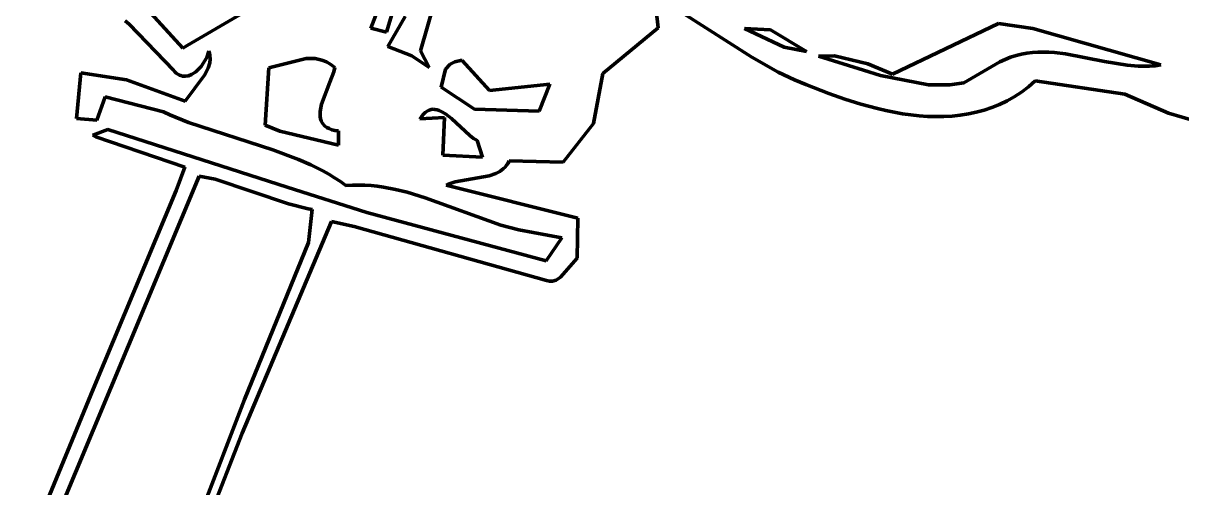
# Model space of a CAD drawing. Header units: millimetres. Extents: x 0 to 11.1, y 0 to 16.2.
# Drawn here: x 2.309 to 4.119, y 8.305 to 9.031 of the extents above; entities that cross this region are included whole.
import ezdxf

# ---------------------------------------------------------------- set-up
doc = ezdxf.new("R2010")
doc.units = ezdxf.units.MM
doc.layers.add('color#0b0b0bff', color=7, linetype='CONTINUOUS', lineweight=100)
doc.layers.add('color#ffffffff', color=7, linetype='CONTINUOUS', lineweight=100)

msp = doc.modelspace()

# ---------------------------------------------------------------- linework, layer by layer
at = {"layer": 'color#0b0b0bff'}
for p, q in [((2.4779, 9.0799), (2.5584, 8.992)), ((2.8754, 9.0839), (2.8522, 9.0233)), ((2.8768, 9.017), (2.8979, 9.0884)), ((3.2953, 9.0746), (3.301, 9.0237)), ((2.9297, 8.9877), (2.9528, 9.0681)), ((3.4473, 8.9777), (3.3036, 9.0701)), ((2.5651, 8.996), (2.6491, 9.045)), ((2.9058, 9.0414), (2.8785, 8.9942)), ((2.4746, 9.0295), (2.4684, 9.0343)), ((2.5436, 8.9574), (2.4746, 9.0295)), ((2.8522, 9.0233), (2.8768, 9.017)), ((3.301, 9.0237), (3.2146, 8.952)), ((3.4363, 9.0226), (3.4978, 8.9933)), ((3.4767, 9.0204), (3.4363, 9.0226)), ((3.533, 8.9864), (3.4767, 9.0204)), ((3.833, 9.0305), (3.6675, 8.9514)), ((3.8864, 9.0225), (3.833, 9.0305)), ((4.0868, 8.9655), (3.8864, 9.0225)), ((2.5584, 8.992), (2.5651, 8.996)), ((2.5988, 8.987), (2.5958, 8.9774)), ((2.5998, 8.9839), (2.5988, 8.987)), ((2.6005, 8.9808), (2.5998, 8.9839)), ((2.601, 8.9748), (2.6005, 8.9808)), ((2.8785, 8.9942), (2.9162, 8.9796)), ((2.9434, 8.9614), (2.9297, 8.9877)), ((3.4978, 8.9933), (3.533, 8.9864)), ((3.8604, 8.9803), (3.8689, 8.9824)), ((3.8689, 8.9824), (3.8775, 8.9839)), ((3.8775, 8.9839), (3.886, 8.9849)), ((3.886, 8.9849), (3.8946, 8.9855)), ((3.8946, 8.9855), (3.9032, 8.9856)), ((3.9032, 8.9856), (3.9118, 8.9854)), ((3.9118, 8.9854), (3.9204, 8.9848)), ((3.9204, 8.9848), (3.9377, 8.9827)), ((3.9377, 8.9827), (3.9987, 8.9711)), ((2.5869, 8.9629), (2.5788, 8.955)), ((2.5958, 8.9774), (2.5869, 8.9629)), ((2.598, 8.9605), (2.6005, 8.9689)), ((2.6005, 8.9689), (2.601, 8.9748)), ((2.7509, 8.9759), (2.693, 8.9613)), ((2.7652, 8.9754), (2.7509, 8.9759)), ((2.7757, 8.973), (2.7652, 8.9754)), ((2.7827, 8.9703), (2.7757, 8.973)), ((2.7895, 8.9665), (2.7827, 8.9703)), ((2.7961, 8.9616), (2.7895, 8.9665)), ((2.9162, 8.9796), (2.9434, 8.9614)), ((2.9761, 8.967), (2.9686, 8.9588)), ((2.9832, 8.9705), (2.9761, 8.967)), ((2.9922, 8.9723), (2.9832, 8.9705)), ((2.9947, 8.9724), (2.9922, 8.9723)), ((3.0377, 8.9257), (2.9947, 8.9724)), ((3.4886, 8.9544), (3.4473, 8.9777)), ((3.5768, 8.9798), (3.5515, 8.9794)), ((3.5515, 8.9794), (3.622, 8.9575)), ((3.629, 8.9675), (3.5768, 8.9798)), ((3.6675, 8.9514), (3.629, 8.9675)), ((3.7789, 8.9376), (3.835, 8.9702)), ((3.835, 8.9702), (3.8435, 8.9742)), ((3.8435, 8.9742), (3.8519, 8.9776)), ((3.8519, 8.9776), (3.8604, 8.9803)), ((3.9987, 8.9711), (4.0339, 8.9654)), ((4.0339, 8.9654), (4.0515, 8.9639)), ((4.0515, 8.9639), (4.0603, 8.9637)), ((4.0603, 8.9637), (4.0691, 8.9639)), ((4.0691, 8.9639), (4.078, 8.9644)), ((4.078, 8.9644), (4.0868, 8.9655)), ((2.392, 8.882), (2.3989, 8.9531)), ((2.3989, 8.9531), (2.4705, 8.9425)), ((2.5459, 8.9549), (2.5436, 8.9574)), ((2.5482, 8.9529), (2.5459, 8.9549)), ((2.5505, 8.9512), (2.5482, 8.9529)), ((2.5529, 8.9498), (2.5505, 8.9512)), ((2.5553, 8.9489), (2.5529, 8.9498)), ((2.5577, 8.9482), (2.5553, 8.9489)), ((2.5625, 8.9479), (2.5577, 8.9482)), ((2.5619, 8.9092), (2.5923, 8.9497)), ((2.5673, 8.9488), (2.5625, 8.9479)), ((2.5721, 8.9506), (2.5673, 8.9488)), ((2.5788, 8.955), (2.5721, 8.9506)), ((2.5923, 8.9497), (2.598, 8.9605)), ((2.693, 8.9613), (2.6872, 8.8717)), ((2.7881, 8.9387), (2.7941, 8.9546)), ((2.7941, 8.9546), (2.7961, 8.9616)), ((2.9686, 8.9588), (2.9619, 8.9307)), ((3.2146, 8.952), (3.2003, 8.8738)), ((3.5144, 8.9423), (3.4886, 8.9544)), ((3.622, 8.9575), (3.6484, 8.9493)), ((3.6484, 8.9493), (3.7238, 8.9346)), ((2.4705, 8.9425), (2.5619, 8.9092)), ((2.7753, 8.9043), (2.7881, 8.9387)), ((2.9619, 8.9307), (3.0144, 8.8967)), ((3.1319, 8.9357), (3.0377, 8.9257)), ((3.1151, 8.8931), (3.1319, 8.9357)), ((3.5321, 8.9351), (3.5144, 8.9423)), ((3.5439, 8.9303), (3.5321, 8.9351)), ((3.5679, 8.921), (3.5439, 8.9303)), ((3.7238, 8.9346), (3.7567, 8.9346)), ((3.7567, 8.9346), (3.7789, 8.9376)), ((3.8798, 8.9314), (3.8689, 8.9232)), ((3.8904, 8.9405), (3.8798, 8.9314)), ((4.0303, 8.9201), (3.8904, 8.9405)), ((2.4371, 8.9159), (2.4242, 8.8792)), ((2.5282, 8.8922), (2.4371, 8.9159)), ((3.5927, 8.9122), (3.5679, 8.921)), ((3.6181, 8.9042), (3.5927, 8.9122)), ((3.8463, 8.9095), (3.8346, 8.9038)), ((3.8577, 8.9159), (3.8463, 8.9095)), ((3.8689, 8.9232), (3.8577, 8.9159)), ((4.0985, 8.89), (4.0303, 8.9201)), ((2.5379, 8.8877), (2.5282, 8.8922)), ((2.7729, 8.8884), (2.7731, 8.8922)), ((2.7731, 8.8922), (2.7735, 8.8961)), ((2.7735, 8.8961), (2.7753, 8.9043)), ((2.9372, 8.8915), (2.9344, 8.8887)), ((2.9401, 8.8935), (2.9372, 8.8915)), ((2.9431, 8.895), (2.9401, 8.8935)), ((2.9462, 8.8959), (2.9431, 8.895)), ((2.9493, 8.8962), (2.9462, 8.8959)), ((2.9524, 8.896), (2.9493, 8.8962)), ((2.9556, 8.8954), (2.9524, 8.896)), ((2.9588, 8.8944), (2.9556, 8.8954)), ((2.962, 8.893), (2.9588, 8.8944)), ((2.9686, 8.8892), (2.962, 8.893)), ((3.0144, 8.8967), (3.1151, 8.8931)), ((3.6438, 8.8973), (3.6181, 8.9042)), ((3.6568, 8.8943), (3.6438, 8.8973)), ((3.6698, 8.8916), (3.6568, 8.8943)), ((3.6828, 8.8894), (3.6698, 8.8916)), ((3.7983, 8.8916), (3.7859, 8.889)), ((3.8106, 8.8949), (3.7983, 8.8916)), ((3.8227, 8.899), (3.8106, 8.8949)), ((3.8346, 8.9038), (3.8227, 8.899)), ((2.4242, 8.8792), (2.392, 8.882)), ((2.5673, 8.8756), (2.5379, 8.8877)), ((2.6992, 8.8328), (2.5673, 8.8756)), ((2.7731, 8.8848), (2.7729, 8.8884)), ((2.7737, 8.8814), (2.7731, 8.8848)), ((2.7747, 8.8782), (2.7737, 8.8814)), ((2.7761, 8.8752), (2.7747, 8.8782)), ((2.778, 8.8725), (2.7761, 8.8752)), ((2.7805, 8.87), (2.778, 8.8725)), ((2.9316, 8.8853), (2.9288, 8.8812)), ((2.9288, 8.8812), (2.9672, 8.8835)), ((2.9344, 8.8887), (2.9316, 8.8853)), ((2.9672, 8.8835), (2.9646, 8.8244)), ((2.9784, 8.8817), (2.9686, 8.8892)), ((3.0069, 8.8554), (2.9784, 8.8817)), ((3.2003, 8.8738), (3.1529, 8.8134)), ((3.6959, 8.8875), (3.6828, 8.8894)), ((3.7089, 8.8861), (3.6959, 8.8875)), ((3.7219, 8.8852), (3.7089, 8.8861)), ((3.7349, 8.8848), (3.7219, 8.8852)), ((3.7478, 8.885), (3.7349, 8.8848)), ((3.7606, 8.8857), (3.7478, 8.885)), ((3.7733, 8.887), (3.7606, 8.8857)), ((3.7859, 8.889), (3.7733, 8.887)), ((4.1413, 8.8776), (4.0985, 8.89)), ((2.4179, 8.8557), (2.441, 8.8648)), ((2.4225, 8.8531), (2.4179, 8.8557)), ((2.441, 8.8648), (2.7213, 8.7743)), ((2.6872, 8.8717), (2.7099, 8.8619)), ((2.7099, 8.8619), (2.8018, 8.84)), ((2.7835, 8.8678), (2.7805, 8.87)), ((2.787, 8.866), (2.7835, 8.8678)), ((2.7912, 8.8644), (2.787, 8.866)), ((2.7961, 8.8633), (2.7912, 8.8644)), ((2.8016, 8.8624), (2.7961, 8.8633)), ((2.8018, 8.84), (2.8016, 8.8624)), ((3.0127, 8.8508), (3.0069, 8.8554)), ((2.5616, 8.806), (2.4225, 8.8531)), ((3.0155, 8.8489), (3.0127, 8.8508)), ((3.0183, 8.8473), (3.0155, 8.8489)), ((3.0264, 8.8214), (3.0183, 8.8473)), ((2.7389, 8.818), (2.6992, 8.8328)), ((2.7583, 8.8094), (2.7389, 8.818)), ((2.9646, 8.8244), (3.0264, 8.8214)), ((2.5482, 8.7695), (2.5616, 8.806)), ((2.7772, 8.7999), (2.7583, 8.8094)), ((2.7864, 8.7947), (2.7772, 8.7999)), ((3.0593, 8.8035), (3.0537, 8.7991)), ((3.0619, 8.806), (3.0593, 8.8035)), ((3.0643, 8.8089), (3.0619, 8.806)), ((3.0665, 8.812), (3.0643, 8.8089)), ((3.0684, 8.8155), (3.0665, 8.812)), ((3.1529, 8.8134), (3.0684, 8.8155)), ((2.5837, 8.7917), (2.3632, 8.2623)), ((2.6087, 8.7871), (2.5837, 8.7917)), ((2.7233, 8.7484), (2.6087, 8.7871)), ((2.7955, 8.7892), (2.7864, 8.7947)), ((2.8045, 8.7834), (2.7955, 8.7892)), ((2.8133, 8.7772), (2.8045, 8.7834)), ((2.9838, 8.7827), (2.9731, 8.7793)), ((3.0372, 8.792), (2.9838, 8.7827)), ((3.0475, 8.7957), (3.0372, 8.792)), ((3.0537, 8.7991), (3.0475, 8.7957)), ((2.4182, 8.4589), (2.5482, 8.7695)), ((2.7213, 8.7743), (2.8457, 8.7347)), ((2.8233, 8.7778), (2.8133, 8.7772)), ((2.8331, 8.7779), (2.8233, 8.7778)), ((2.8429, 8.7776), (2.8331, 8.7779)), ((2.8525, 8.777), (2.8429, 8.7776)), ((2.8621, 8.776), (2.8525, 8.777)), ((2.8717, 8.7747), (2.8621, 8.776)), ((2.8905, 8.7711), (2.8717, 8.7747)), ((2.9091, 8.7665), (2.8905, 8.7711)), ((2.9368, 8.7581), (2.9091, 8.7665)), ((2.9731, 8.7793), (2.9698, 8.7779)), ((2.9698, 8.7779), (3.1756, 8.7259)), ((2.7542, 8.7407), (2.7233, 8.7484)), ((3.0554, 8.7154), (2.9368, 8.7581)), ((2.7605, 8.7396), (2.7542, 8.7407)), ((2.7549, 8.6878), (2.7605, 8.7396)), ((2.8457, 8.7347), (3.126, 8.6594)), ((2.7908, 8.721), (2.651, 8.3898)), ((2.826, 8.7132), (2.7908, 8.721)), ((3.1269, 8.6286), (2.826, 8.7132)), ((3.0834, 8.7078), (3.0554, 8.7154)), ((3.1756, 8.7259), (3.1745, 8.6638)), ((3.1506, 8.6956), (3.0834, 8.7078)), ((3.126, 8.6594), (3.1506, 8.6956)), ((2.6548, 8.4426), (2.7549, 8.6878)), ((3.1745, 8.6638), (3.1484, 8.6339)), ((3.1315, 8.6277), (3.1269, 8.6286)), ((3.1358, 8.6277), (3.1315, 8.6277)), ((3.1416, 8.6294), (3.1358, 8.6277)), ((3.1484, 8.6339), (3.1416, 8.6294)), ((2.3089, 8.1932), (2.4182, 8.4589)), ((2.5856, 8.2623), (2.6548, 8.4426)), ((2.651, 8.3898), (2.5805, 8.2097))]:
    msp.add_line(p, q, dxfattribs=at)
at = {"layer": 'color#ffffffff'}
for p, q in [((2.5584, 8.992), (2.4779, 9.0799)), ((2.8522, 9.0233), (2.8754, 9.0839)), ((2.8979, 9.0884), (2.8768, 9.017)), ((3.301, 9.0237), (3.2953, 9.0746)), ((2.9528, 9.0681), (2.9297, 8.9877)), ((3.3036, 9.0701), (3.4473, 8.9777)), ((2.6491, 9.045), (2.5651, 8.996)), ((2.8785, 8.9942), (2.9058, 9.0414)), ((2.4684, 9.0343), (2.4746, 9.0295)), ((2.4746, 9.0295), (2.5436, 8.9574)), ((2.8768, 9.017), (2.8522, 9.0233)), ((3.2146, 8.952), (3.301, 9.0237)), ((3.4363, 9.0226), (3.4767, 9.0204)), ((3.4978, 8.9933), (3.4363, 9.0226)), ((3.4767, 9.0204), (3.533, 8.9864)), ((3.6675, 8.9514), (3.833, 9.0305)), ((3.833, 9.0305), (3.8864, 9.0225)), ((3.8864, 9.0225), (4.0868, 8.9655)), ((2.5651, 8.996), (2.5584, 8.992)), ((2.5958, 8.9774), (2.5988, 8.987)), ((2.5988, 8.987), (2.5998, 8.9839)), ((2.5998, 8.9839), (2.6005, 8.9808)), ((2.6005, 8.9808), (2.601, 8.9748)), ((2.9162, 8.9796), (2.8785, 8.9942)), ((2.9297, 8.9877), (2.9434, 8.9614)), ((3.533, 8.9864), (3.4978, 8.9933)), ((3.8689, 8.9824), (3.8604, 8.9803)), ((3.8775, 8.9839), (3.8689, 8.9824)), ((3.886, 8.9849), (3.8775, 8.9839)), ((3.8946, 8.9855), (3.886, 8.9849)), ((3.9032, 8.9856), (3.8946, 8.9855)), ((3.9118, 8.9854), (3.9032, 8.9856)), ((3.9204, 8.9848), (3.9118, 8.9854)), ((3.9377, 8.9827), (3.9204, 8.9848)), ((3.9987, 8.9711), (3.9377, 8.9827)), ((2.5788, 8.955), (2.5869, 8.9629)), ((2.5869, 8.9629), (2.5958, 8.9774)), ((2.6005, 8.9689), (2.598, 8.9605)), ((2.601, 8.9748), (2.6005, 8.9689)), ((2.693, 8.9613), (2.7509, 8.9759)), ((2.7509, 8.9759), (2.7652, 8.9754)), ((2.7652, 8.9754), (2.7757, 8.973)), ((2.7757, 8.973), (2.7827, 8.9703)), ((2.7827, 8.9703), (2.7895, 8.9665)), ((2.7895, 8.9665), (2.7961, 8.9616)), ((2.9434, 8.9614), (2.9162, 8.9796)), ((2.9686, 8.9588), (2.9761, 8.967)), ((2.9761, 8.967), (2.9832, 8.9705)), ((2.9832, 8.9705), (2.9922, 8.9723)), ((2.9922, 8.9723), (2.9947, 8.9724)), ((2.9947, 8.9724), (3.0377, 8.9257)), ((3.4473, 8.9777), (3.4886, 8.9544)), ((3.5515, 8.9794), (3.5768, 8.9798)), ((3.622, 8.9575), (3.5515, 8.9794)), ((3.5768, 8.9798), (3.629, 8.9675)), ((3.629, 8.9675), (3.6675, 8.9514)), ((3.835, 8.9702), (3.7789, 8.9376)), ((3.8435, 8.9742), (3.835, 8.9702)), ((3.8519, 8.9776), (3.8435, 8.9742)), ((3.8604, 8.9803), (3.8519, 8.9776)), ((4.0339, 8.9654), (3.9987, 8.9711)), ((4.0515, 8.9639), (4.0339, 8.9654)), ((4.0603, 8.9637), (4.0515, 8.9639)), ((4.0691, 8.9639), (4.0603, 8.9637)), ((4.078, 8.9644), (4.0691, 8.9639)), ((4.0868, 8.9655), (4.078, 8.9644)), ((2.3989, 8.9531), (2.392, 8.882)), ((2.4705, 8.9425), (2.3989, 8.9531)), ((2.5436, 8.9574), (2.5459, 8.9549)), ((2.5459, 8.9549), (2.5482, 8.9529)), ((2.5482, 8.9529), (2.5505, 8.9512)), ((2.5505, 8.9512), (2.5529, 8.9498)), ((2.5529, 8.9498), (2.5553, 8.9489)), ((2.5553, 8.9489), (2.5577, 8.9482)), ((2.5577, 8.9482), (2.5625, 8.9479)), ((2.5923, 8.9497), (2.5619, 8.9092)), ((2.5625, 8.9479), (2.5673, 8.9488)), ((2.5673, 8.9488), (2.5721, 8.9506)), ((2.5721, 8.9506), (2.5788, 8.955)), ((2.598, 8.9605), (2.5923, 8.9497)), ((2.6872, 8.8717), (2.693, 8.9613)), ((2.7941, 8.9546), (2.7881, 8.9387)), ((2.7961, 8.9616), (2.7941, 8.9546)), ((2.9619, 8.9307), (2.9686, 8.9588)), ((3.2003, 8.8738), (3.2146, 8.952)), ((3.4886, 8.9544), (3.5144, 8.9423)), ((3.6484, 8.9493), (3.622, 8.9575)), ((3.7238, 8.9346), (3.6484, 8.9493)), ((2.5619, 8.9092), (2.4705, 8.9425)), ((2.7881, 8.9387), (2.7753, 8.9043)), ((3.0144, 8.8967), (2.9619, 8.9307)), ((3.0377, 8.9257), (3.1319, 8.9357)), ((3.1319, 8.9357), (3.1151, 8.8931)), ((3.5144, 8.9423), (3.5321, 8.9351)), ((3.5321, 8.9351), (3.5439, 8.9303)), ((3.5439, 8.9303), (3.5679, 8.921)), ((3.7567, 8.9346), (3.7238, 8.9346)), ((3.7789, 8.9376), (3.7567, 8.9346)), ((3.8689, 8.9232), (3.8798, 8.9314)), ((3.8798, 8.9314), (3.8904, 8.9405)), ((3.8904, 8.9405), (4.0303, 8.9201)), ((2.4242, 8.8792), (2.4371, 8.9159)), ((2.4371, 8.9159), (2.5282, 8.8922)), ((3.5679, 8.921), (3.5927, 8.9122)), ((3.5927, 8.9122), (3.6181, 8.9042)), ((3.8346, 8.9038), (3.8463, 8.9095)), ((3.8463, 8.9095), (3.8577, 8.9159)), ((3.8577, 8.9159), (3.8689, 8.9232)), ((4.0303, 8.9201), (4.0985, 8.89)), ((2.5282, 8.8922), (2.5379, 8.8877)), ((2.7731, 8.8922), (2.7729, 8.8884)), ((2.7735, 8.8961), (2.7731, 8.8922)), ((2.7753, 8.9043), (2.7735, 8.8961)), ((2.9344, 8.8887), (2.9372, 8.8915)), ((2.9372, 8.8915), (2.9401, 8.8935)), ((2.9401, 8.8935), (2.9431, 8.895)), ((2.9431, 8.895), (2.9462, 8.8959)), ((2.9462, 8.8959), (2.9493, 8.8962)), ((2.9493, 8.8962), (2.9524, 8.896)), ((2.9524, 8.896), (2.9556, 8.8954)), ((2.9556, 8.8954), (2.9588, 8.8944)), ((2.9588, 8.8944), (2.962, 8.893)), ((2.962, 8.893), (2.9686, 8.8892)), ((3.1151, 8.8931), (3.0144, 8.8967)), ((3.6181, 8.9042), (3.6438, 8.8973)), ((3.6438, 8.8973), (3.6568, 8.8943)), ((3.6568, 8.8943), (3.6698, 8.8916)), ((3.6698, 8.8916), (3.6828, 8.8894)), ((3.7859, 8.889), (3.7983, 8.8916)), ((3.7983, 8.8916), (3.8106, 8.8949)), ((3.8106, 8.8949), (3.8227, 8.899)), ((3.8227, 8.899), (3.8346, 8.9038)), ((2.392, 8.882), (2.4242, 8.8792)), ((2.5379, 8.8877), (2.5673, 8.8756)), ((2.5673, 8.8756), (2.6992, 8.8328)), ((2.7729, 8.8884), (2.7731, 8.8848)), ((2.7731, 8.8848), (2.7737, 8.8814)), ((2.7737, 8.8814), (2.7747, 8.8782)), ((2.7747, 8.8782), (2.7761, 8.8752)), ((2.7761, 8.8752), (2.778, 8.8725)), ((2.778, 8.8725), (2.7805, 8.87)), ((2.9288, 8.8812), (2.9316, 8.8853)), ((2.9672, 8.8835), (2.9288, 8.8812)), ((2.9316, 8.8853), (2.9344, 8.8887)), ((2.9646, 8.8244), (2.9672, 8.8835)), ((2.9686, 8.8892), (2.9784, 8.8817)), ((2.9784, 8.8817), (3.0069, 8.8554)), ((3.1529, 8.8134), (3.2003, 8.8738)), ((3.6828, 8.8894), (3.6959, 8.8875)), ((3.6959, 8.8875), (3.7089, 8.8861)), ((3.7089, 8.8861), (3.7219, 8.8852)), ((3.7219, 8.8852), (3.7349, 8.8848)), ((3.7349, 8.8848), (3.7478, 8.885)), ((3.7478, 8.885), (3.7606, 8.8857)), ((3.7606, 8.8857), (3.7733, 8.887)), ((3.7733, 8.887), (3.7859, 8.889)), ((4.0985, 8.89), (4.1413, 8.8776)), ((2.441, 8.8648), (2.4179, 8.8557)), ((2.4179, 8.8557), (2.4225, 8.8531)), ((2.7213, 8.7743), (2.441, 8.8648)), ((2.7099, 8.8619), (2.6872, 8.8717)), ((2.8018, 8.84), (2.7099, 8.8619)), ((2.7805, 8.87), (2.7835, 8.8678)), ((2.7835, 8.8678), (2.787, 8.866)), ((2.787, 8.866), (2.7912, 8.8644)), ((2.7912, 8.8644), (2.7961, 8.8633)), ((2.7961, 8.8633), (2.8016, 8.8624)), ((2.8016, 8.8624), (2.8018, 8.84)), ((3.0069, 8.8554), (3.0127, 8.8508)), ((2.4225, 8.8531), (2.5616, 8.806)), ((3.0127, 8.8508), (3.0155, 8.8489)), ((3.0155, 8.8489), (3.0183, 8.8473)), ((3.0183, 8.8473), (3.0264, 8.8214)), ((2.6992, 8.8328), (2.7389, 8.818)), ((2.7389, 8.818), (2.7583, 8.8094)), ((3.0264, 8.8214), (2.9646, 8.8244)), ((2.5616, 8.806), (2.5482, 8.7695)), ((2.7583, 8.8094), (2.7772, 8.7999)), ((2.7772, 8.7999), (2.7864, 8.7947)), ((3.0537, 8.7991), (3.0593, 8.8035)), ((3.0593, 8.8035), (3.0619, 8.806)), ((3.0619, 8.806), (3.0643, 8.8089)), ((3.0643, 8.8089), (3.0665, 8.812)), ((3.0665, 8.812), (3.0684, 8.8155)), ((3.0684, 8.8155), (3.1529, 8.8134)), ((2.3632, 8.2623), (2.5837, 8.7917)), ((2.5837, 8.7917), (2.6087, 8.7871)), ((2.6087, 8.7871), (2.7233, 8.7484)), ((2.7864, 8.7947), (2.7955, 8.7892)), ((2.7955, 8.7892), (2.8045, 8.7834)), ((2.8045, 8.7834), (2.8133, 8.7772)), ((2.9731, 8.7793), (2.9838, 8.7827)), ((2.9838, 8.7827), (3.0372, 8.792)), ((3.0372, 8.792), (3.0475, 8.7957)), ((3.0475, 8.7957), (3.0537, 8.7991)), ((2.5482, 8.7695), (2.4182, 8.4589)), ((2.8457, 8.7347), (2.7213, 8.7743)), ((2.8133, 8.7772), (2.8233, 8.7778)), ((2.8233, 8.7778), (2.8331, 8.7779)), ((2.8331, 8.7779), (2.8429, 8.7776)), ((2.8429, 8.7776), (2.8525, 8.777)), ((2.8525, 8.777), (2.8621, 8.776)), ((2.8621, 8.776), (2.8717, 8.7747)), ((2.8717, 8.7747), (2.8905, 8.7711)), ((2.8905, 8.7711), (2.9091, 8.7665)), ((2.9091, 8.7665), (2.9368, 8.7581)), ((2.9698, 8.7779), (2.9731, 8.7793)), ((3.1756, 8.7259), (2.9698, 8.7779)), ((2.7233, 8.7484), (2.7542, 8.7407)), ((2.9368, 8.7581), (3.0554, 8.7154)), ((2.7542, 8.7407), (2.7605, 8.7396)), ((2.7605, 8.7396), (2.7549, 8.6878)), ((3.126, 8.6594), (2.8457, 8.7347)), ((2.651, 8.3898), (2.7908, 8.721)), ((2.7908, 8.721), (2.826, 8.7132)), ((2.826, 8.7132), (3.1269, 8.6286)), ((3.0554, 8.7154), (3.0834, 8.7078)), ((3.1745, 8.6638), (3.1756, 8.7259)), ((3.0834, 8.7078), (3.1506, 8.6956)), ((3.1506, 8.6956), (3.126, 8.6594)), ((2.7549, 8.6878), (2.6548, 8.4426)), ((3.1484, 8.6339), (3.1745, 8.6638)), ((3.1269, 8.6286), (3.1315, 8.6277)), ((3.1315, 8.6277), (3.1358, 8.6277)), ((3.1358, 8.6277), (3.1416, 8.6294)), ((3.1416, 8.6294), (3.1484, 8.6339)), ((2.4182, 8.4589), (2.3089, 8.1932)), ((2.6548, 8.4426), (2.5856, 8.2623)), ((2.5805, 8.2097), (2.651, 8.3898))]:
    msp.add_line(p, q, dxfattribs=at)

doc.saveas('drawing.dxf')
